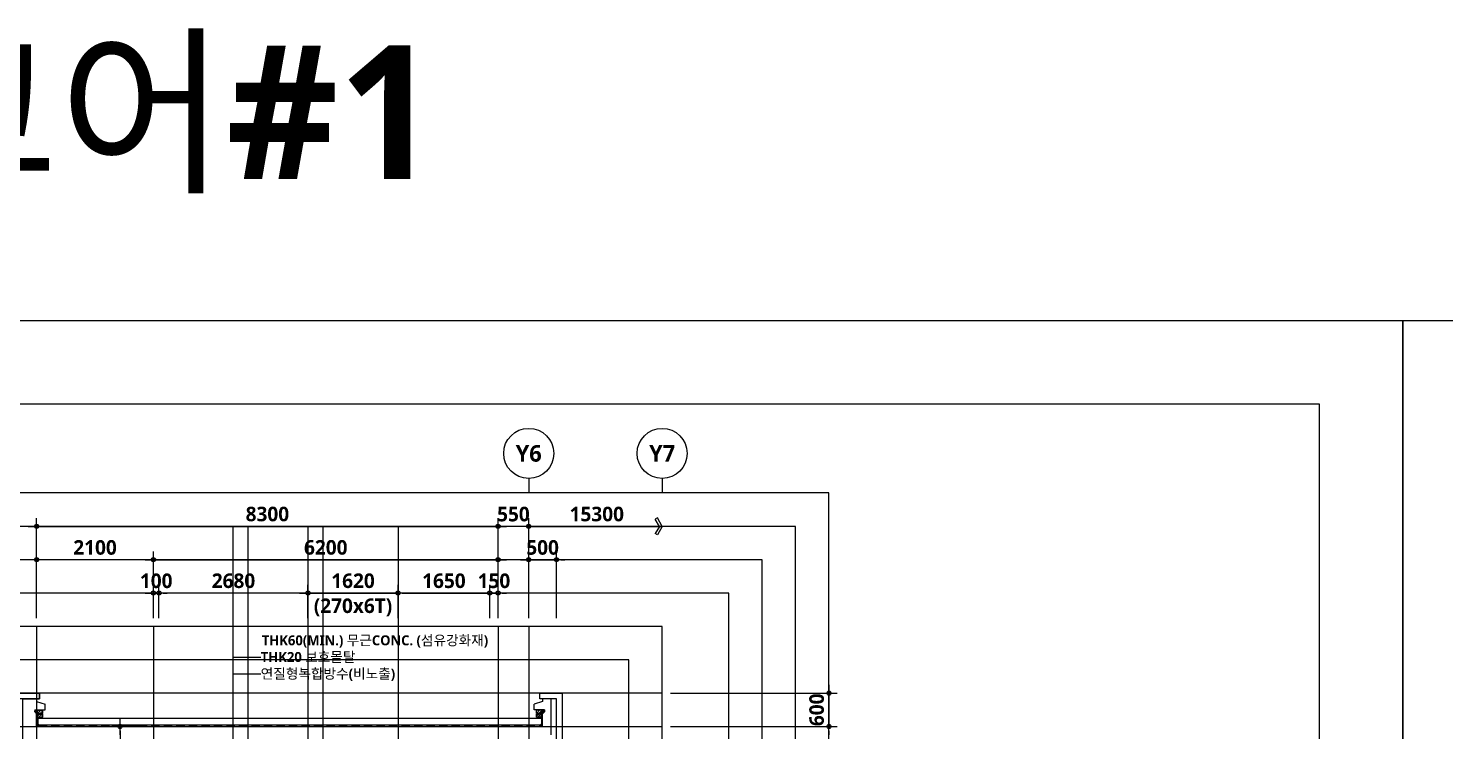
# Model space of a CAD drawing. Header units: millimetres. Extents: x 0 to 356400, y 0 to 68257.
# Drawn here: x 19825 to 45300, y 55625 to 68257 of the extents above; entities that cross this region are included whole.
import ezdxf
from ezdxf.enums import TextEntityAlignment as Align

# ---------------------------------------------------------------- set-up
doc = ezdxf.new("R2010")
doc.units = ezdxf.units.MM
doc.header["$LTSCALE"] = 75
doc.linetypes.add('CEN', pattern=[62, 60, -1, 0, -1])
doc.linetypes.add('STD_HIDDEN', pattern=[3, 2, -1])
doc.layers.get('Defpoints').update_dxf_attribs({"color": 161})
for name, color, linetype in [('A-ANNO-LEAD', 4, 'Continuous'), ('A-ANNO-TEXT1', 7, 'Continuous'), ('A-CEN', 1, 'CEN'), ('A-DETL-WPRO-TYP2', 5, 'STD_HIDDEN'), ('A-FLOR-GW', 6, 'Continuous'), ('A-SECT-ELEV', 8, 'Continuous'), ('A-SECT-MATR1', 4, 'Continuous'), ('A-SECT-MATR2-PAT', 8, 'Continuous'), ('A-ST-AXIS-BUB', 7, 'Continuous'), ('A-ST-AXIS-CEN', 252, 'CEN'), ('A-ST-AXIS-DIM', 7, 'Continuous'), ('A-ST-CONC', 2, 'Continuous'), ('A-WALL-MASN', 3, 'Continuous'), ('A-WALL-MASN-PAT1', 8, 'Continuous'), ('BW', 3, 'Continuous'), ('COL', 2, 'Continuous')]:
    doc.layers.add(name, color=color, linetype=linetype)
for name, color, linetype, plot in [('Defpoint', 161, 'Continuous', False), ('G(그리드1)', 185, 'Continuous', False), ('G(그리드2)', 235, 'Continuous', False)]:
    doc.layers.add(name, color=color, linetype=linetype, plot=plot)
doc.styles.add('2020음성 1차', font='NanumGothicBold.ttf')
doc.styles.add('SH_대대리576', font='')
doc.styles.add('SH_진천_나눔', font='NanumGothicBold.ttf')
doc.styles.get('SH_대대리576').set_extended_font_data('NanumGothic', bold=True)
doc.dimstyles.new('SHP 75', dxfattribs={"dimscale": 75, "dimtxt": 3.5, "dimasz": 1, "dimexe": 2, "dimexo": 2, "dimgap": 1, "dimtad": 1, "dimdec": 0, "dimzin": 0, "dimdsep": 46, "dimtxsty": 'SH_대대리576', "dimblk": 'DIMDOT', "dimcen": 0.09, "dimclrd": 256, "dimclre": 256, "dimclrt": 3, "dimadec": 0, "dimazin": 1, "dimtfac": 1, "dimtdec": 0, "dimtix": 1, "dimtmove": 2, "dimatfit": 0, "dimldrblk": 'DIMDOT', "dimfxl": 1, "dimtfillclr": 3, "dimtolj": 1, "dimtzin": 0, "dimlwd": -1, "dimlwe": -1, "dimarcsym": 0})
doc.dimstyles.new('SHP 75 (in)', dxfattribs={"dimscale": 75, "dimtxt": 2.5, "dimasz": 1, "dimexe": 2, "dimexo": 2, "dimgap": 1, "dimtad": 1, "dimdec": 0, "dimzin": 0, "dimdsep": 46, "dimtxsty": 'SH_대대리576', "dimblk": 'DIMDOT', "dimblk1": 'NONE', "dimblk2": 'DIMDOT', "dimcen": 0.09, "dimclrd": 256, "dimclre": 256, "dimclrt": 3, "dimadec": 0, "dimazin": 1, "dimtfac": 1, "dimtdec": 0, "dimtix": 1, "dimtmove": 2, "dimatfit": 0, "dimldrblk": 'DIMDOT', "dimfxl": 1, "dimtfillclr": 3, "dimtolj": 1, "dimtzin": 0, "dimlwd": -1, "dimlwe": -1, "dimarcsym": 0})

# ---------------------------------------------------------------- blocks, each defined once
blk = doc.blocks.new('DIMDOT')
at = {"color": 0}
blk.add_line((-2, 0), (2, 0), dxfattribs=at)
for radius in [0.5, 0.25]:
    blk.add_circle((0, 0), radius, dxfattribs=at)
blk = doc.blocks.new('*D5438')
at = {"layer": 'A-ST-AXIS-DIM'}
for p, q in [((19975, 57650), (19975, 59450)), ((28275, 57650), (28275, 59450)), ((20050, 59300), (28200, 59300))]:
    blk.add_line(p, q, dxfattribs=at)
at = {"layer": 'Defpoints', "color": 0}
for p in [(28275, 59300), (19975, 57500), (28275, 57500)]:
    blk.add_point(p, dxfattribs=at)
at = {"layer": 'A-ST-AXIS-DIM', "linetype": 'ByBlock', "xscale": 75, "yscale": 75, "zscale": 75, "rotation": 180}
blk.add_blockref('DIMDOT', (19975, 59300), dxfattribs=at)
at = {"layer": 'A-ST-AXIS-DIM', "linetype": 'ByBlock', "xscale": 75, "yscale": 75, "zscale": 75}
blk.add_blockref('DIMDOT', (28275, 59300), dxfattribs=at)
at = {"layer": 'A-ST-AXIS-DIM', "color": 3, "insert": (24125, 59520), "char_height": 262.5, "attachment_point": 5, "style": 'SH_대대리576'}
blk.add_mtext('\\A1;8300', dxfattribs=at)
blk = doc.blocks.new('A-ST-AXIS-BUB-1')
at = {"layer": 'A-ST-AXIS-BUB'}
blk.add_line((0, 350), (0, 0), dxfattribs=at)
blk.add_circle((0, 950), 600, dxfattribs=at)
blk = doc.blocks.new('arrow1')
at = {"color": 0}
for p, q in [((0, 0), (0.286, 0.501)), ((0, 0), (0.286, -0.501)), ((0.165, 0), (0.41, 0.429)), ((0.165, 0), (0.41, -0.429)), ((0.286, 0.501), (0.41, 0.43)), ((0.286, -0.501), (0.41, -0.43))]:
    blk.add_line(p, q, dxfattribs=at)
blk = doc.blocks.new('*D5439')
at = {"layer": 'A-ST-AXIS-DIM'}
for p, q in [((19975, 57650), (19975, 58850)), ((22075, 57650), (22075, 58850)), ((22000, 58700), (20050, 58700))]:
    blk.add_line(p, q, dxfattribs=at)
at = {"layer": 'Defpoints', "color": 0}
for p in [(19975, 58700), (19975, 57500), (22075, 57500)]:
    blk.add_point(p, dxfattribs=at)
at = {"layer": 'A-ST-AXIS-DIM', "linetype": 'ByBlock', "xscale": 75, "yscale": 75, "zscale": 75, "rotation": 180}
blk.add_blockref('DIMDOT', (19975, 58700), dxfattribs=at)
at = {"layer": 'A-ST-AXIS-DIM', "linetype": 'ByBlock', "xscale": 75, "yscale": 75, "zscale": 75}
blk.add_blockref('DIMDOT', (22075, 58700), dxfattribs=at)
at = {"layer": 'A-ST-AXIS-DIM', "color": 3, "insert": (21025, 58919), "char_height": 262.5, "attachment_point": 5, "style": 'SH_대대리576'}
blk.add_mtext('\\A1;2100', dxfattribs=at)
blk = doc.blocks.new('*D5440')
at = {"layer": 'A-ST-AXIS-DIM'}
for p, q in [((22075, 57650), (22075, 58850)), ((28275, 57650), (28275, 58850)), ((22150, 58700), (28200, 58700))]:
    blk.add_line(p, q, dxfattribs=at)
at = {"layer": 'Defpoints', "color": 0}
for p in [(28275, 58700), (22075, 57500), (28275, 57500)]:
    blk.add_point(p, dxfattribs=at)
at = {"layer": 'A-ST-AXIS-DIM', "linetype": 'ByBlock', "xscale": 75, "yscale": 75, "zscale": 75, "rotation": 180}
blk.add_blockref('DIMDOT', (22075, 58700), dxfattribs=at)
at = {"layer": 'A-ST-AXIS-DIM', "linetype": 'ByBlock', "xscale": 75, "yscale": 75, "zscale": 75}
blk.add_blockref('DIMDOT', (28275, 58700), dxfattribs=at)
at = {"layer": 'A-ST-AXIS-DIM', "color": 3, "insert": (25175, 58920), "char_height": 262.5, "attachment_point": 5, "style": 'SH_대대리576'}
blk.add_mtext('\\A1;6200', dxfattribs=at)
blk = doc.blocks.new('*D5441')
at = {"layer": 'A-ST-AXIS-DIM'}
for p, q in [((28275, 57650), (28275, 59450)), ((28825, 57650), (28825, 59450)), ((28200, 59300), (28125, 59300)), ((28825, 59300), (28275, 59300)), ((28900, 59300), (28975, 59300))]:
    blk.add_line(p, q, dxfattribs=at)
at = {"layer": 'Defpoints', "color": 0}
for p in [(28275, 59300), (28275, 57500), (28825, 57500)]:
    blk.add_point(p, dxfattribs=at)
at = {"layer": 'A-ST-AXIS-DIM', "linetype": 'ByBlock', "xscale": 75, "yscale": 75, "zscale": 75}
blk.add_blockref('DIMDOT', (28275, 59300), dxfattribs=at)
at = {"layer": 'A-ST-AXIS-DIM', "linetype": 'ByBlock', "xscale": 75, "yscale": 75, "zscale": 75, "rotation": 180}
blk.add_blockref('DIMDOT', (28825, 59300), dxfattribs=at)
at = {"layer": 'A-ST-AXIS-DIM', "color": 3, "insert": (28550, 59519), "char_height": 262.5, "attachment_point": 5, "style": 'SH_대대리576'}
blk.add_mtext('\\A1;550', dxfattribs=at)
blk = doc.blocks.new('*D5442')
at = {"layer": 'A-ST-AXIS-DIM'}
for p, q in [((16325, 57650), (16325, 59450)), ((19975, 57650), (19975, 59450)), ((19900, 59300), (16400, 59300))]:
    blk.add_line(p, q, dxfattribs=at)
at = {"layer": 'Defpoints', "color": 0}
for p in [(16325, 59300), (16325, 57500), (19975, 57500)]:
    blk.add_point(p, dxfattribs=at)
at = {"layer": 'A-ST-AXIS-DIM', "linetype": 'ByBlock', "xscale": 75, "yscale": 75, "zscale": 75, "rotation": 180}
blk.add_blockref('DIMDOT', (16325, 59300), dxfattribs=at)
at = {"layer": 'A-ST-AXIS-DIM', "linetype": 'ByBlock', "xscale": 75, "yscale": 75, "zscale": 75}
blk.add_blockref('DIMDOT', (19975, 59300), dxfattribs=at)
at = {"layer": 'A-ST-AXIS-DIM', "color": 3, "insert": (18150, 59520), "char_height": 262.5, "attachment_point": 5, "style": 'SH_대대리576'}
blk.add_mtext('\\A1;3650', dxfattribs=at)
blk = doc.blocks.new('*D5443')
at = {"layer": 'A-ST-AXIS-DIM'}
for p, q in [((24780, 58100), (24705, 58100)), ((24855, 57650), (24855, 58250)), ((24855, 58100), (26475, 58100)), ((26475, 57650), (26475, 58250)), ((26550, 58100), (26625, 58100))]:
    blk.add_line(p, q, dxfattribs=at)
at = {"layer": 'Defpoints', "color": 0}
for p in [(26475, 58100), (24855, 57500), (26475, 57500)]:
    blk.add_point(p, dxfattribs=at)
at = {"layer": 'A-ST-AXIS-DIM', "linetype": 'ByBlock', "xscale": 75, "yscale": 75, "zscale": 75}
blk.add_blockref('DIMDOT', (24855, 58100), dxfattribs=at)
at = {"layer": 'A-ST-AXIS-DIM', "linetype": 'ByBlock', "xscale": 75, "yscale": 75, "zscale": 75, "rotation": 180}
blk.add_blockref('DIMDOT', (26475, 58100), dxfattribs=at)
at = {"layer": 'A-ST-AXIS-DIM', "color": 3, "char_height": 262.5, "attachment_point": 5, "style": 'SH_대대리576'}
for s, insert in [('\\A1;1620', (25665, 58320)), ('\\A1;(270x6T)', (25665, 57843))]:
    blk.add_mtext(s, dxfattribs=dict(at, insert=insert))
blk = doc.blocks.new('*D5444')
at = {"layer": 'A-ST-AXIS-DIM'}
for p, q in [((26475, 57650), (26475, 58250)), ((26550, 58100), (28050, 58100)), ((28125, 57650), (28125, 58250))]:
    blk.add_line(p, q, dxfattribs=at)
at = {"layer": 'Defpoints', "color": 0}
for p in [(28125, 58100), (26475, 57500), (28125, 57500)]:
    blk.add_point(p, dxfattribs=at)
at = {"layer": 'A-ST-AXIS-DIM', "linetype": 'ByBlock', "xscale": 75, "yscale": 75, "zscale": 75, "rotation": 180}
blk.add_blockref('DIMDOT', (26475, 58100), dxfattribs=at)
at = {"layer": 'A-ST-AXIS-DIM', "linetype": 'ByBlock', "xscale": 75, "yscale": 75, "zscale": 75}
blk.add_blockref('DIMDOT', (28125, 58100), dxfattribs=at)
at = {"layer": 'A-ST-AXIS-DIM', "color": 3, "insert": (27300, 58320), "char_height": 262.5, "attachment_point": 5, "style": 'SH_대대리576'}
blk.add_mtext('\\A1;1650', dxfattribs=at)
blk = doc.blocks.new('*D5445')
at = {"layer": 'A-ST-AXIS-DIM'}
for p, q in [((22175, 57650), (22175, 58250)), ((24780, 58100), (22250, 58100)), ((24855, 57650), (24855, 58250))]:
    blk.add_line(p, q, dxfattribs=at)
at = {"layer": 'Defpoints', "color": 0}
for p in [(22175, 58100), (22175, 57500), (24855, 57500)]:
    blk.add_point(p, dxfattribs=at)
at = {"layer": 'A-ST-AXIS-DIM', "linetype": 'ByBlock', "xscale": 75, "yscale": 75, "zscale": 75, "rotation": 180}
blk.add_blockref('DIMDOT', (22175, 58100), dxfattribs=at)
at = {"layer": 'A-ST-AXIS-DIM', "linetype": 'ByBlock', "xscale": 75, "yscale": 75, "zscale": 75}
blk.add_blockref('DIMDOT', (24855, 58100), dxfattribs=at)
at = {"layer": 'A-ST-AXIS-DIM', "color": 3, "insert": (23515, 58320), "char_height": 262.5, "attachment_point": 5, "style": 'SH_대대리576'}
blk.add_mtext('\\A1;2680', dxfattribs=at)
blk = doc.blocks.new('*D5446')
at = {"layer": 'A-ST-AXIS-DIM'}
for p, q in [((22000, 58100), (21925, 58100)), ((22075, 57650), (22075, 58250)), ((22075, 58100), (22175, 58100)), ((22175, 57650), (22175, 58250)), ((22250, 58100), (22325, 58100))]:
    blk.add_line(p, q, dxfattribs=at)
at = {"layer": 'Defpoints', "color": 0}
for p in [(22175, 58100), (22075, 57500), (22175, 57500)]:
    blk.add_point(p, dxfattribs=at)
at = {"layer": 'A-ST-AXIS-DIM', "linetype": 'ByBlock', "xscale": 75, "yscale": 75, "zscale": 75}
blk.add_blockref('DIMDOT', (22075, 58100), dxfattribs=at)
at = {"layer": 'A-ST-AXIS-DIM', "linetype": 'ByBlock', "xscale": 75, "yscale": 75, "zscale": 75, "rotation": 180}
blk.add_blockref('DIMDOT', (22175, 58100), dxfattribs=at)
at = {"layer": 'A-ST-AXIS-DIM', "color": 3, "insert": (22125, 58319), "char_height": 262.5, "attachment_point": 5, "style": 'SH_대대리576'}
blk.add_mtext('\\A1;100', dxfattribs=at)
blk = doc.blocks.new('*D5448')
at = {"layer": 'A-ST-AXIS-DIM'}
for p, q in [((28050, 58100), (27975, 58100)), ((28125, 57650), (28125, 58250)), ((28275, 58100), (28125, 58100)), ((28275, 57650), (28275, 58250)), ((28350, 58100), (28425, 58100))]:
    blk.add_line(p, q, dxfattribs=at)
at = {"layer": 'Defpoints', "color": 0}
for p in [(28125, 58100), (28125, 57500), (28275, 57500)]:
    blk.add_point(p, dxfattribs=at)
at = {"layer": 'A-ST-AXIS-DIM', "linetype": 'ByBlock', "xscale": 75, "yscale": 75, "zscale": 75}
blk.add_blockref('DIMDOT', (28125, 58100), dxfattribs=at)
at = {"layer": 'A-ST-AXIS-DIM', "linetype": 'ByBlock', "xscale": 75, "yscale": 75, "zscale": 75, "rotation": 180}
blk.add_blockref('DIMDOT', (28275, 58100), dxfattribs=at)
at = {"layer": 'A-ST-AXIS-DIM', "color": 3, "insert": (28200, 58319), "char_height": 262.5, "attachment_point": 5, "style": 'SH_대대리576'}
blk.add_mtext('\\A1;150', dxfattribs=at)
blk = doc.blocks.new('*D5541')
at = {"layer": 'A-ST-AXIS-DIM'}
for p, q in [((31375, 55700), (34375, 55700)), ((34225, 52075), (34225, 55625)), ((31375, 52000), (34375, 52000))]:
    blk.add_line(p, q, dxfattribs=at)
at = {"layer": 'Defpoints', "color": 0}
for p in [(31225, 55700), (34225, 55700), (31225, 52000)]:
    blk.add_point(p, dxfattribs=at)
at = {"layer": 'A-ST-AXIS-DIM', "linetype": 'ByBlock', "xscale": 75, "yscale": 75, "zscale": 75}
for p, rotation in [((34225, 55700), 90), ((34225, 52000), 270)]:
    blk.add_blockref('DIMDOT', p, dxfattribs=dict(at, rotation=rotation))
at = {"layer": 'A-ST-AXIS-DIM', "color": 3, "insert": (34005, 53850), "char_height": 262.5, "attachment_point": 5, "rotation": 90, "style": 'SH_진천_나눔'}
blk.add_mtext('\\A1;3700', dxfattribs=at)
blk = doc.blocks.new('*D5542')
at = {"layer": 'A-ST-AXIS-DIM'}
for p, q in [((31375, 56300), (34375, 56300)), ((34225, 56375), (34225, 56450)), ((34225, 56300), (34225, 55700)), ((31375, 55700), (34375, 55700)), ((34225, 55625), (34225, 55550))]:
    blk.add_line(p, q, dxfattribs=at)
at = {"layer": 'Defpoints', "color": 0}
for p in [(31225, 56300), (31225, 55700), (34225, 55700)]:
    blk.add_point(p, dxfattribs=at)
at = {"layer": 'A-ST-AXIS-DIM', "linetype": 'ByBlock', "xscale": 75, "yscale": 75, "zscale": 75}
for p, rotation in [((34225, 56300), 270), ((34225, 55700), 90)]:
    blk.add_blockref('DIMDOT', p, dxfattribs=dict(at, rotation=rotation))
at = {"layer": 'A-ST-AXIS-DIM', "color": 3, "insert": (34005, 56000), "char_height": 262.5, "attachment_point": 5, "rotation": 90, "style": 'SH_진천_나눔'}
blk.add_mtext('\\A1;600', dxfattribs=at)
blk = doc.blocks.new('*D5581')
at = {"layer": 'A-ST-AXIS-DIM'}
for p, q in [((28825, 57650), (28825, 58850)), ((29325, 57650), (29325, 58850)), ((28750, 58700), (28675, 58700)), ((28825, 58700), (29325, 58700)), ((29400, 58700), (29475, 58700))]:
    blk.add_line(p, q, dxfattribs=at)
at = {"layer": 'Defpoints', "color": 0}
for p in [(29325, 58700), (28825, 57500), (29325, 57500)]:
    blk.add_point(p, dxfattribs=at)
at = {"layer": 'A-ST-AXIS-DIM', "linetype": 'ByBlock', "xscale": 75, "yscale": 75, "zscale": 75}
blk.add_blockref('DIMDOT', (28825, 58700), dxfattribs=at)
at = {"layer": 'A-ST-AXIS-DIM', "linetype": 'ByBlock', "xscale": 75, "yscale": 75, "zscale": 75, "rotation": 180}
blk.add_blockref('DIMDOT', (29325, 58700), dxfattribs=at)
at = {"layer": 'A-ST-AXIS-DIM', "color": 3, "insert": (29075, 58919), "char_height": 262.5, "attachment_point": 5, "style": 'SH_대대리576'}
blk.add_mtext('\\A1;500', dxfattribs=at)
blk = doc.blocks.new('*D6731')
at = {"layer": 'A-ST-AXIS-DIM'}
for p, q in [((21825, 55700), (21325, 55700)), ((21475, 55625), (21475, 53975)), ((21825, 53900), (21325, 53900))]:
    blk.add_line(p, q, dxfattribs=at)
at = {"layer": 'Defpoints', "color": 0}
for p in [(21975, 55700), (21475, 53900), (21975, 53900)]:
    blk.add_point(p, dxfattribs=at)
at = {"layer": 'A-ST-AXIS-DIM', "linetype": 'ByBlock', "xscale": 75, "yscale": 75, "zscale": 75}
for p, rotation in [((21475, 55700), 90), ((21475, 53900), 270)]:
    blk.add_blockref('DIMDOT', p, dxfattribs=dict(at, rotation=rotation))
at = {"layer": 'A-ST-AXIS-DIM', "color": 3, "insert": (21297, 54800), "char_height": 187.5, "attachment_point": 5, "rotation": 90, "style": 'SH_대대리576'}
blk.add_mtext('\\A1;1800', dxfattribs=at)
blk = doc.blocks.new('_None')

msp = doc.modelspace()

# ---------------------------------------------------------------- hatches: boundary and pattern name
at = {"layer": 'A-SECT-MATR2-PAT'}
h = msp.add_hatch(dxfattribs=at)
h.set_pattern_fill('ANSI37', color=256, scale=100, style=0)
h.set_pattern_definition([(45, (105361.553, 41477.569), (-8.8388348, 8.8388348), []), (135, (105361.553, 41477.569), (-8.8388348, -8.8388348), [])])
h.paths.add_polyline_path([(19973, 56000), (19940, 56000), (19940, 55974.2), (19973, 55941.2)])
h = msp.add_hatch(dxfattribs=at)
h.set_pattern_fill('ANSI37', color=256, scale=100, angle=180, style=0)
h.set_pattern_definition([(45, (103556.526, 41477.569), (-8.8388348, 8.8388348), []), (135, (103556.526, 41477.569), (-8.8388348, -8.8388348), [])])
h.paths.add_polyline_path([(29077, 56000), (29110, 56000), (29110, 55974.2), (29077, 55941.2)])
at = {"layer": 'A-WALL-MASN-PAT1'}
h = msp.add_hatch(dxfattribs=at)
h.set_pattern_fill('ANSI31', color=256, scale=10, style=0)
h.set_pattern_definition([(45, (-132538.39, 53508.037), (-22.45064, 22.45064), [])])
h.paths.add_polyline_path([(20085, 55991), (19995, 55991), (19995, 55934), (20085, 55934)])
h.paths.add_polyline_path([(20085, 55924), (19995, 55924), (19995, 55867), (20085, 55867)])
h = msp.add_hatch(dxfattribs=at)
h.set_pattern_fill('ANSI31', color=256, scale=10, angle=180, style=0)
h.set_pattern_definition([(45, (-134343.418, 53508.037), (-22.45064, 22.45064), [])])
h.paths.add_polyline_path([(28965, 55991), (29055, 55991), (29055, 55934), (28965, 55934)])
h.paths.add_polyline_path([(28965, 55924), (29055, 55924), (29055, 55867), (28965, 55867)])

# ---------------------------------------------------------------- linework, layer by layer
at = {"layer": 'A-ANNO-LEAD'}
for p, q in [((23505, 56950), (24005, 56950)), ((23505, 56650), (24005, 56650))]:
    msp.add_line(p, q, dxfattribs=at)
msp.add_lwpolyline([(23505, 55850, 0, 48, 0), (23505, 55994, 0, 0, 0), (23505, 57250, 0, 0, 0), (24005, 57250, 0, 0, 0)], format="xyseb", dxfattribs=at)
at = {"layer": 'A-CEN'}
for p, q in [((19975, 57500), (19975, 9200)), ((22075, 57500), (22075, 9200)), ((28275, 57500), (28275, 9200)), ((13325, 55700), (31225, 55700))]:
    msp.add_line(p, q, dxfattribs=at)
at = {"layer": 'A-DETL-WPRO-TYP2'}
for p, q in [((19983, 55931.2), (19940, 55974.2)), ((19983, 55931.2), (19983, 55744.1)), ((29067, 55931.2), (29110, 55974.2)), ((29067, 55931.2), (29067, 55744.1)), ((20012.1, 55715), (19983, 55744.1)), ((20012.1, 55715), (29037.9, 55715)), ((29037.9, 55715), (29067, 55744.1))]:
    msp.add_line(p, q, dxfattribs=at)
at = {"layer": 'A-FLOR-GW'}
for points in [[(19725, 51950), (19725, 56200), (20025, 56200), (20025, 56300), (19625, 56300), (19625, 51950)], [(29325, 21700), (29325, 56200), (29025, 56200), (29025, 56300), (29425, 56300), (29425, 21700)]]:
    msp.add_lwpolyline(points, dxfattribs=at)
msp.add_lwpolyline([(20025, 56200), (19625, 56200), (19625, 56300), (20025, 56300)], close=True, dxfattribs=at)
at = {"layer": 'A-SECT-ELEV'}
msp.add_line((31225, 56300), (20025, 56300), dxfattribs=at)
at = {"layer": 'A-SECT-MATR1'}
for p, q in [((19995, 55850), (29055, 55850)), ((19995, 55850), (19995, 55746.3)), ((29055, 55850), (29055, 55746.3)), ((20011.3, 55730), (19995, 55746.3)), ((20011.3, 55730), (29038.7, 55730)), ((29038.7, 55730), (29055, 55746.3))]:
    msp.add_line(p, q, dxfattribs=at)
at = {"layer": 'A-SECT-MATR2-PAT'}
for p, q in [((19973, 55941.2), (19973, 56000)), ((19973, 55941.2), (19973, 56000)), ((29077, 55941.2), (29077, 56000)), ((29077, 55941.2), (29077, 56000)), ((20013, 55700), (19975, 55738)), ((29037, 55700), (29075, 55738))]:
    msp.add_line(p, q, dxfattribs=at)
at = {"layer": 'A-ST-AXIS-CEN'}
msp.add_line((28825, 57500), (28825, 9200), dxfattribs=at)
at = {"layer": 'A-ST-AXIS-DIM'}
for p, q in [((28825, 58000), (28825, 59400)), ((28875, 59300), (31225, 59300))]:
    msp.add_line(p, q, dxfattribs=at)
at = {"layer": 'A-ST-CONC'}
for p, q in [((19825, 56200), (19975, 56200)), ((19975, 56200), (19975, 56150)), ((19975, 56150), (20125, 56100)), ((20125, 56000), (20125, 56100)), ((29075, 56150), (28925, 56100)), ((28925, 56000), (28925, 56100)), ((29075, 56200), (29075, 56150)), ((29225, 56200), (29075, 56200)), ((29225, 56200), (29225, 55550)), ((19940, 56000), (20125, 56000)), ((19940, 56000), (19940, 55965)), ((19940, 55965), (19975, 55930.6)), ((19975, 55700), (19975, 55930.6)), ((29110, 56000), (28925, 56000)), ((29110, 55965), (29075, 55930.6)), ((29075, 55700), (29075, 55930.6)), ((29110, 56000), (29110, 55965)), ((19975, 55700), (29075, 55700))]:
    msp.add_line(p, q, dxfattribs=at)
at = {"layer": 'A-WALL-MASN'}
for p, q in [((19995, 55991), (20085, 55991)), ((19995, 55934), (19995, 55991)), ((19995, 55934), (20085, 55934)), ((19995, 55867), (19995, 55924)), ((19995, 55924), (20085, 55924)), ((19995, 55867), (20085, 55867)), ((20085, 55934), (20085, 55991)), ((20085, 55867), (20085, 55924)), ((29055, 55991), (28965, 55991)), ((28965, 55934), (28965, 55991)), ((29055, 55934), (28965, 55934)), ((28965, 55867), (28965, 55924)), ((29055, 55924), (28965, 55924)), ((29055, 55867), (28965, 55867)), ((29055, 55934), (29055, 55991)), ((29055, 55867), (29055, 55924))]:
    msp.add_line(p, q, dxfattribs=at)
at = {"layer": 'BW'}
for p, q in [((19995, 55924), (20085, 55924)), ((29055, 55924), (28965, 55924))]:
    msp.add_line(p, q, dxfattribs=at)
at = {"layer": 'COL'}
for p, q in [((19940, 55965), (19940, 55980)), ((29110, 55965), (29110, 55980))]:
    msp.add_line(p, q, dxfattribs=at)
at = {"layer": 'Defpoint'}
for points in [[(44550, 63000), (44550, 0), (0, 0), (0, 63000)], [(89100, 63000), (89100, 0), (44550, 0), (44550, 63000)], [(1500, 61500), (1500, 8250), (43050, 8250), (43050, 61500)]]:
    msp.add_lwpolyline(points, close=True, dxfattribs=at)
at = {"layer": 'G(그리드1)'}
for points in [[(34225, 59900), (7625, 59900), (7625, 6800), (34225, 6800)], [(34225, 59900), (10325, 59900), (10325, 6800), (34225, 6800)], [(33625, 59300), (10925, 59300), (10925, 7400), (33625, 7400)], [(33025, 58700), (11525, 58700), (11525, 8000), (33025, 8000)], [(32425, 58100), (12125, 58100), (12125, 8600), (32425, 8600)], [(31225, 57500), (13325, 57500), (13325, 9200), (31225, 9200)]]:
    msp.add_lwpolyline(points, close=True, dxfattribs=at)
at = {"layer": 'G(그리드2)'}
for p, q in [((23505, 59300), (23505, 17700)), ((23775, 59300), (23775, 9200)), ((24855, 59300), (24855, 20100)), ((25125, 59300), (25125, 9200)), ((26475, 59300), (26475, 9200))]:
    msp.add_line(p, q, dxfattribs=at)
msp.add_lwpolyline([(30625, 56900), (13925, 56900), (13925, 9800), (30625, 9800)], close=True, dxfattribs=at)

# ---------------------------------------------------------------- block references
at = {"layer": 'A-ST-AXIS-BUB', "xscale": 0.75, "yscale": 0.75, "zscale": 0.75}
for p in [(28825, 59900), (31225, 59900)]:
    msp.add_blockref('A-ST-AXIS-BUB-1', p, dxfattribs=at)
at = {"layer": 'A-ST-AXIS-DIM'}
for name, p, xscale, yscale, zscale, rotation in [('arrow1', (31225, 59300), 300, 300, 300, 180.0000000000139), ('DIMDOT', (28825, 59300), 50, 50, 50, 180)]:
    msp.add_blockref(name, p, dxfattribs=dict(at, xscale=xscale, yscale=yscale, zscale=zscale, rotation=rotation))

# ---------------------------------------------------------------- texts
at = {"layer": 'A-ANNO-TEXT1', "style": 'SH_진천_나눔'}
for s, p in [('Y6', (28825, 60612.5)), ('Y7', (31225, 60612.5))]:
    msp.add_text(s, height=300, dxfattribs=at).set_placement(p, align=Align.MIDDLE_CENTER)
at = {"layer": 'A-ANNO-TEXT1', "style": '2020음성 1차'}
for s, p in [('THK60(MIN.) 무근CONC. (섬유강화재)', (24023.4, 57250)), ('THK20 보호몰탈', (24005, 56950)), ('연질형복합방수(비노출)', (24005, 56650))]:
    msp.add_text(s, height=180, dxfattribs=at).set_placement(p, align=Align.MIDDLE_LEFT)
at = {"layer": 'A-ST-AXIS-DIM', "color": 3, "insert": (30050, 59519.9), "char_height": 262.5, "attachment_point": 5, "style": 'SH_진천_나눔'}
msp.add_mtext('\\A1;15300', dxfattribs=at)
at = {"layer": 'Defpoints', "style": '2020음성 1차'}
msp.add_text('코어#1', height=2400, dxfattribs=at).set_placement((22275, 66750), align=Align.MIDDLE_CENTER)

# ---------------------------------------------------------------- dimensions: what is measured, and where the dimension line sits
at = {"layer": 'A-ST-AXIS-DIM'}
for base, p1, p2, angle, picture, middle in [((16325, 59300), (19975, 57500), (16325, 57500), 180, '*D5442', (18150, 59519.9)), ((28275, 59300), (28825, 57500), (28275, 57500), 180, '*D5441', (28550, 59519.3)), ((19975, 58700), (22075, 57500), (19975, 57500), 180, '*D5439', (21025, 58919.3)), ((22175, 58100), (22075, 57500), (22175, 57500), 180, '*D5446', (22125, 58318.9)), ((22175, 58100), (24855, 57500), (22175, 57500), 0, '*D5445', (23515, 58319.9)), ((28125, 58100), (26475, 57500), (28125, 57500), 180, '*D5444', (27300, 58319.9)), ((28125, 58100), (28275, 57500), (28125, 57500), 0, '*D5448', (28200, 58319.3))]:
    dim = msp.add_linear_dim(base=base, p1=p1, p2=p2, angle=angle, dimstyle='SHP 75', dxfattribs=at)
    dim.commit()
    dim.dimension.update_dxf_attribs({"geometry": picture, "text_midpoint": middle})
for base, p1, p2, picture, middle in [((28275, 59300), (19975, 57500), (28275, 57500), '*D5438', (24125, 59519.9)), ((28275, 58700), (22075, 57500), (28275, 57500), '*D5440', (25175, 58919.9)), ((29325, 58700), (28825, 57500), (29325, 57500), '*D5581', (29075, 58919.3))]:
    dim = msp.add_linear_dim(base=base, p1=p1, p2=p2, dimstyle='SHP 75', dxfattribs=at)
    dim.commit()
    dim.dimension.update_dxf_attribs({"geometry": picture, "text_midpoint": middle})
dim = msp.add_linear_dim(base=(26475, 58100), p1=(24855, 57500), p2=(26475, 57500), angle=180, text='<>\\X(270x6T)', dimstyle='SHP 75', dxfattribs=at)
dim.commit()
dim.dimension.update_dxf_attribs({"geometry": '*D5443', "text_midpoint": (25665, 58100)})
for base, p1, p2, angle, dimstyle, override, picture, middle in [((34225, 55700), (31225, 56300), (31225, 55700), 90, 'SHP 75', {"dimtxsty": 'SH_진천_나눔', "dimldrblk": 'DIMDOT'}, '*D5542', (34005.1, 56000)), ((21475, 53900), (21975, 55700), (21975, 53900), 90, 'SHP 75 (in)', {"dimtxsty": 'SH_대대리576', "dimldrblk": 'DIMDOT'}, '*D6731', (21296.5, 54800)), ((34225, 55700), (31225, 52000), (31225, 55700), 270, 'SHP 75', {"dimtxsty": 'SH_진천_나눔', "dimldrblk": 'DIMDOT'}, '*D5541', (34005.1, 53850))]:
    dim = msp.add_linear_dim(base=base, p1=p1, p2=p2, angle=angle, dimstyle=dimstyle, override=override, dxfattribs=at)
    dim.commit()
    dim.dimension.update_dxf_attribs({"geometry": picture, "text_midpoint": middle})

doc.saveas('drawing.dxf')
